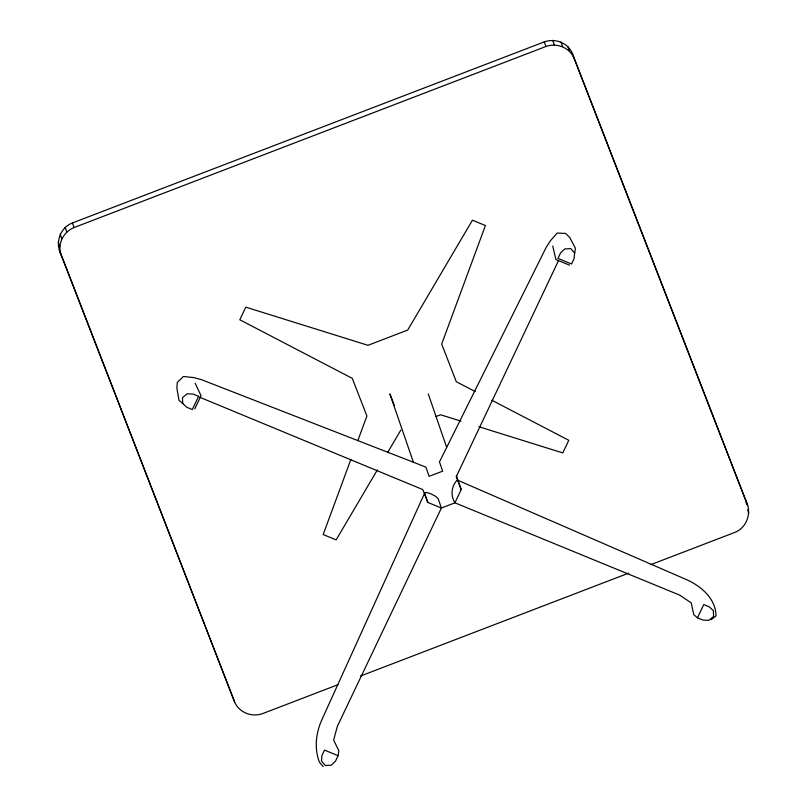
<?xml version="1.0" encoding="UTF-8"?>
<svg xmlns="http://www.w3.org/2000/svg" width="807" height="807" viewBox="0 0 807 807"><rect width="100%" height="100%" fill="white"/><g stroke="black" fill="none" stroke-linecap="round" stroke-linejoin="round"><path stroke-width="1.21" d="M574.745 253.297L575.351 248.153L569.681 237.419L565.546 233.435L557.234 233.031L550.414 240.738L546.258 247.245L439.462 461.927L442.65 471.167L429.102 476.362L425.925 467.122L201.316 379.613L193.741 377.595L183.401 376.486L177.268 382.427L176.884 388.147L178.942 400.262L182.856 403.671M338.083 755.695L324.495 750.096L321.922 755.503L321.499 761.082L325.292 765.52L331.374 765.157L335.51 761.112L338.083 755.695L338.859 750.813L333.664 740.069L337.326 726.391L441.389 508.017L454.936 502.822L679.555 595.062L691.246 602.859L693.738 614.652L697.47 617.799L703.028 620.089L708.818 620.321L713.58 616.528L713.388 610.707L709.303 606.864L703.744 604.574L697.47 617.799M337.992 684.679L262.689 713.58C251.986 717.494 239.124 712.732 234.625 702.009L61.07 254.881C54.987 243.149 59.738 227.745 72.459 222.944L544.311 41.883C555.014 37.969 567.876 42.731 572.375 53.454L745.93 500.592C752.013 512.314 747.262 527.717 734.541 532.519L650.997 564.577M61.07 254.881C57.156 243.946 63.491 231.791 74.042 227.564L545.905 46.503C556.608 42.589 569.47 47.351 573.969 58.074L747.514 505.202M350.884 459.435L323.173 534.547L336.136 539.893L377.394 469.876M357.814 440.662L366.903 416.019L352.296 378.372L239.81 319.774L245.802 307.154L367.992 345.305L407.717 330.063L472.448 220.19L485.421 225.536L441.681 344.064L456.298 381.711L475.232 391.577M199.652 397.226L422.818 489.587L427.801 502.418L441.389 508.017L438.211 498.787L435.81 496.436L430.615 493.672L425.925 492.361L424.623 493.188L321.902 719.693C315.86 733.099 314.125 748.22 319.421 762.212L323.224 766.65M558.595 260.419L456.227 476.766L461.211 489.597L454.936 502.822C450.407 495.619 451.355 487.035 456.631 480.579L458.033 480.367L686.707 579.719C701.273 586.215 715.87 598.824 716.021 615.923L711.26 619.715M194.759 408.937L201.034 395.712L195.173 383.254M387.542 452.636L400.867 430.02M435.921 416.563L440.602 414.778L460.968 421.133M360.356 676.105L628.643 573.152M478.934 426.742L562.782 452.929L568.784 440.309L491.937 400.282M569.49 265.15L555.902 259.541L552.755 246.044M394.401 405.558L389.872 393.887L413.527 462.582M59.486 250.261L234.625 702.009M747.645 509.782L748.846 513.242M572.375 53.454L573.969 58.074M567.926 46.614L569.52 51.234M561.026 42.014L562.62 46.624M552.745 40.35L554.328 44.97M544.311 41.883L545.905 46.503M428.265 393.907L446.614 447.199M456.399 475.626L461.211 489.597M424.623 493.188L427.801 502.418M72.459 222.944L74.042 227.564M65.175 227.433L66.769 232.053M60.162 234.201L61.746 238.822M58.154 242.221L59.748 246.841M745.93 500.592L746.495 504.032M574.564 253.035L574.13 258.603L571.568 264.02L557.98 258.422L560.552 253.005L564.688 248.96L570.771 248.596L574.564 253.035M198.593 396.318L192.318 409.542L186.76 407.253L182.675 403.409L182.483 397.589L187.244 393.796L193.034 394.028L198.593 396.318"/></g></svg>
